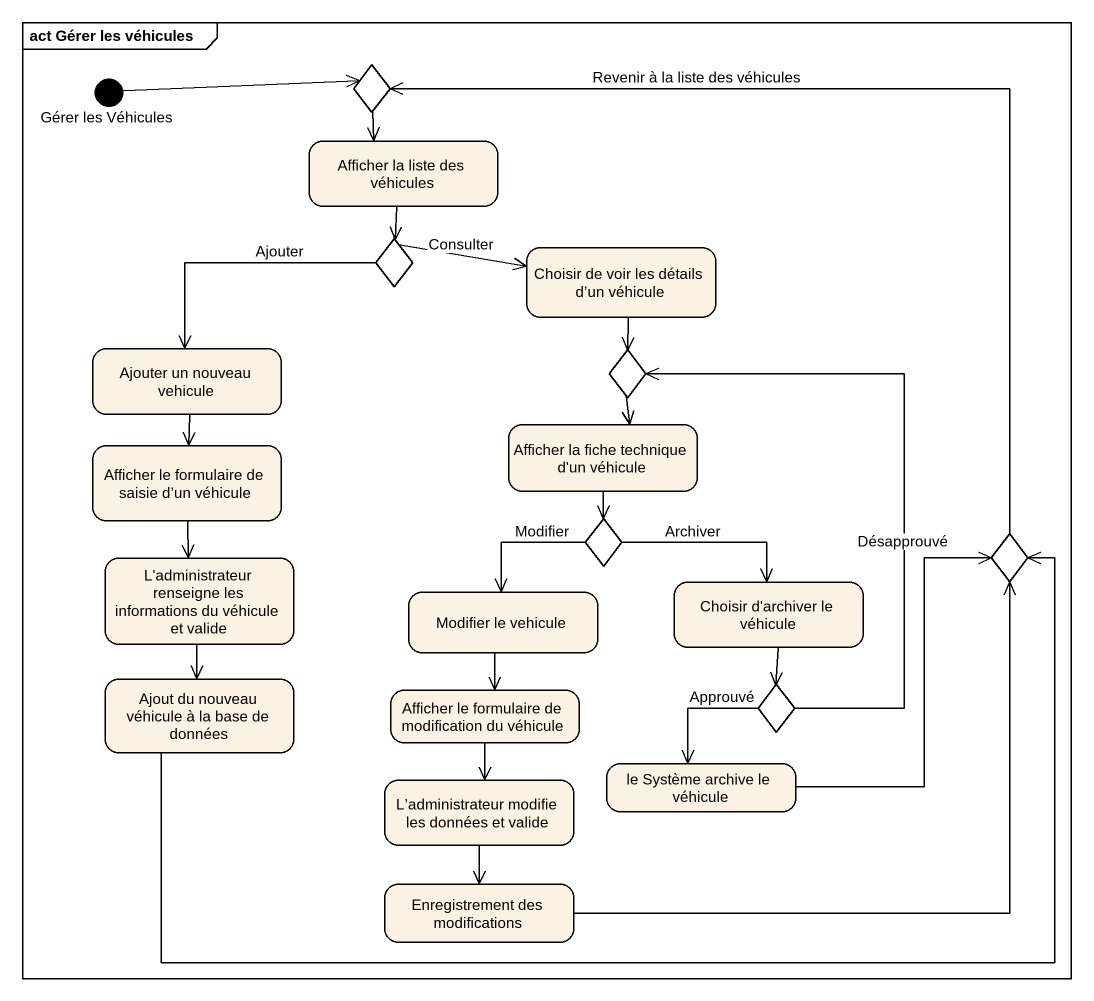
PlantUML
@startuml
mainframe act Gérer les véhicules
hide empty description
state "Gérer les Véhicules" as Gérer_les_Véhicules <<start>>
state choice1 <<choice>>
state "Afficher la liste des véhicules" as Afficher_la_liste_des
state choice2 <<choice>>
state "Choisir de voir les détails d’un véhicule" as Choisir_de_voir_les_détails
state "Ajouter un nouveau vehicule" as Ajouter_un_nouveau_vehicule
state choice3 <<choice>>
state "Afficher le formulaire de saisie d’un véhicule" as Afficher_le_formulaire_de
state "Afficher la fiche technique d'un véhicule" as Afficher_la_fiche_technique
state choice4 <<choice>>
state choice5 <<choice>>
state "L'administrateur renseigne les informations du véhicule et valide" as L_administrateur_renseigne
state "Modifier le vehicule" as Modifier_le_vehicule
state "Choisir d'archiver le véhicule" as Choisir_d_archiver_le
state "Ajout du nouveau véhicule à la base de données" as Ajout_du_nouveau_véhicule_à
state "Afficher le formulaire de modification du véhicule" as Afficher_le_formulaire_de_2
state choice6 <<choice>>
state "L’administrateur modifie les données et valide" as L_administrateur_modifie
state "le Système archive le véhicule" as le_Système_archive_le
state "Enregistrement des modifications" as Enregistrement_des
Gérer_les_Véhicules -right-> choice1
choice1 --> Afficher_la_liste_des
Afficher_la_liste_des --> choice2
choice2 -right-> Choisir_de_voir_les_détails : Consulter
choice2 -left-> Ajouter_un_nouveau_vehicule : Ajouter
Choisir_de_voir_les_détails --> choice3
Ajouter_un_nouveau_vehicule --> Afficher_le_formulaire_de
choice3 --> Afficher_la_fiche_technique
Afficher_le_formulaire_de --> L_administrateur_renseigne
Afficher_la_fiche_technique --> choice4
choice4 --> Modifier_le_vehicule : Modifier
choice4 -right-> Choisir_d_archiver_le : Archiver
choice5 -up-> choice1 : Revenir à la liste des véhicules
L_administrateur_renseigne --> Ajout_du_nouveau_véhicule_à
Modifier_le_vehicule --> Afficher_le_formulaire_de_2
Choisir_d_archiver_le --> choice6
Ajout_du_nouveau_véhicule_à -right-> choice5
Afficher_le_formulaire_de_2 --> L_administrateur_modifie
choice6 -up-> choice3 : Désapprouvé
choice6 --> le_Système_archive_le : Approuvé
L_administrateur_modifie --> Enregistrement_des
le_Système_archive_le -up-> choice5
Enregistrement_des -up-> choice5
@enduml
